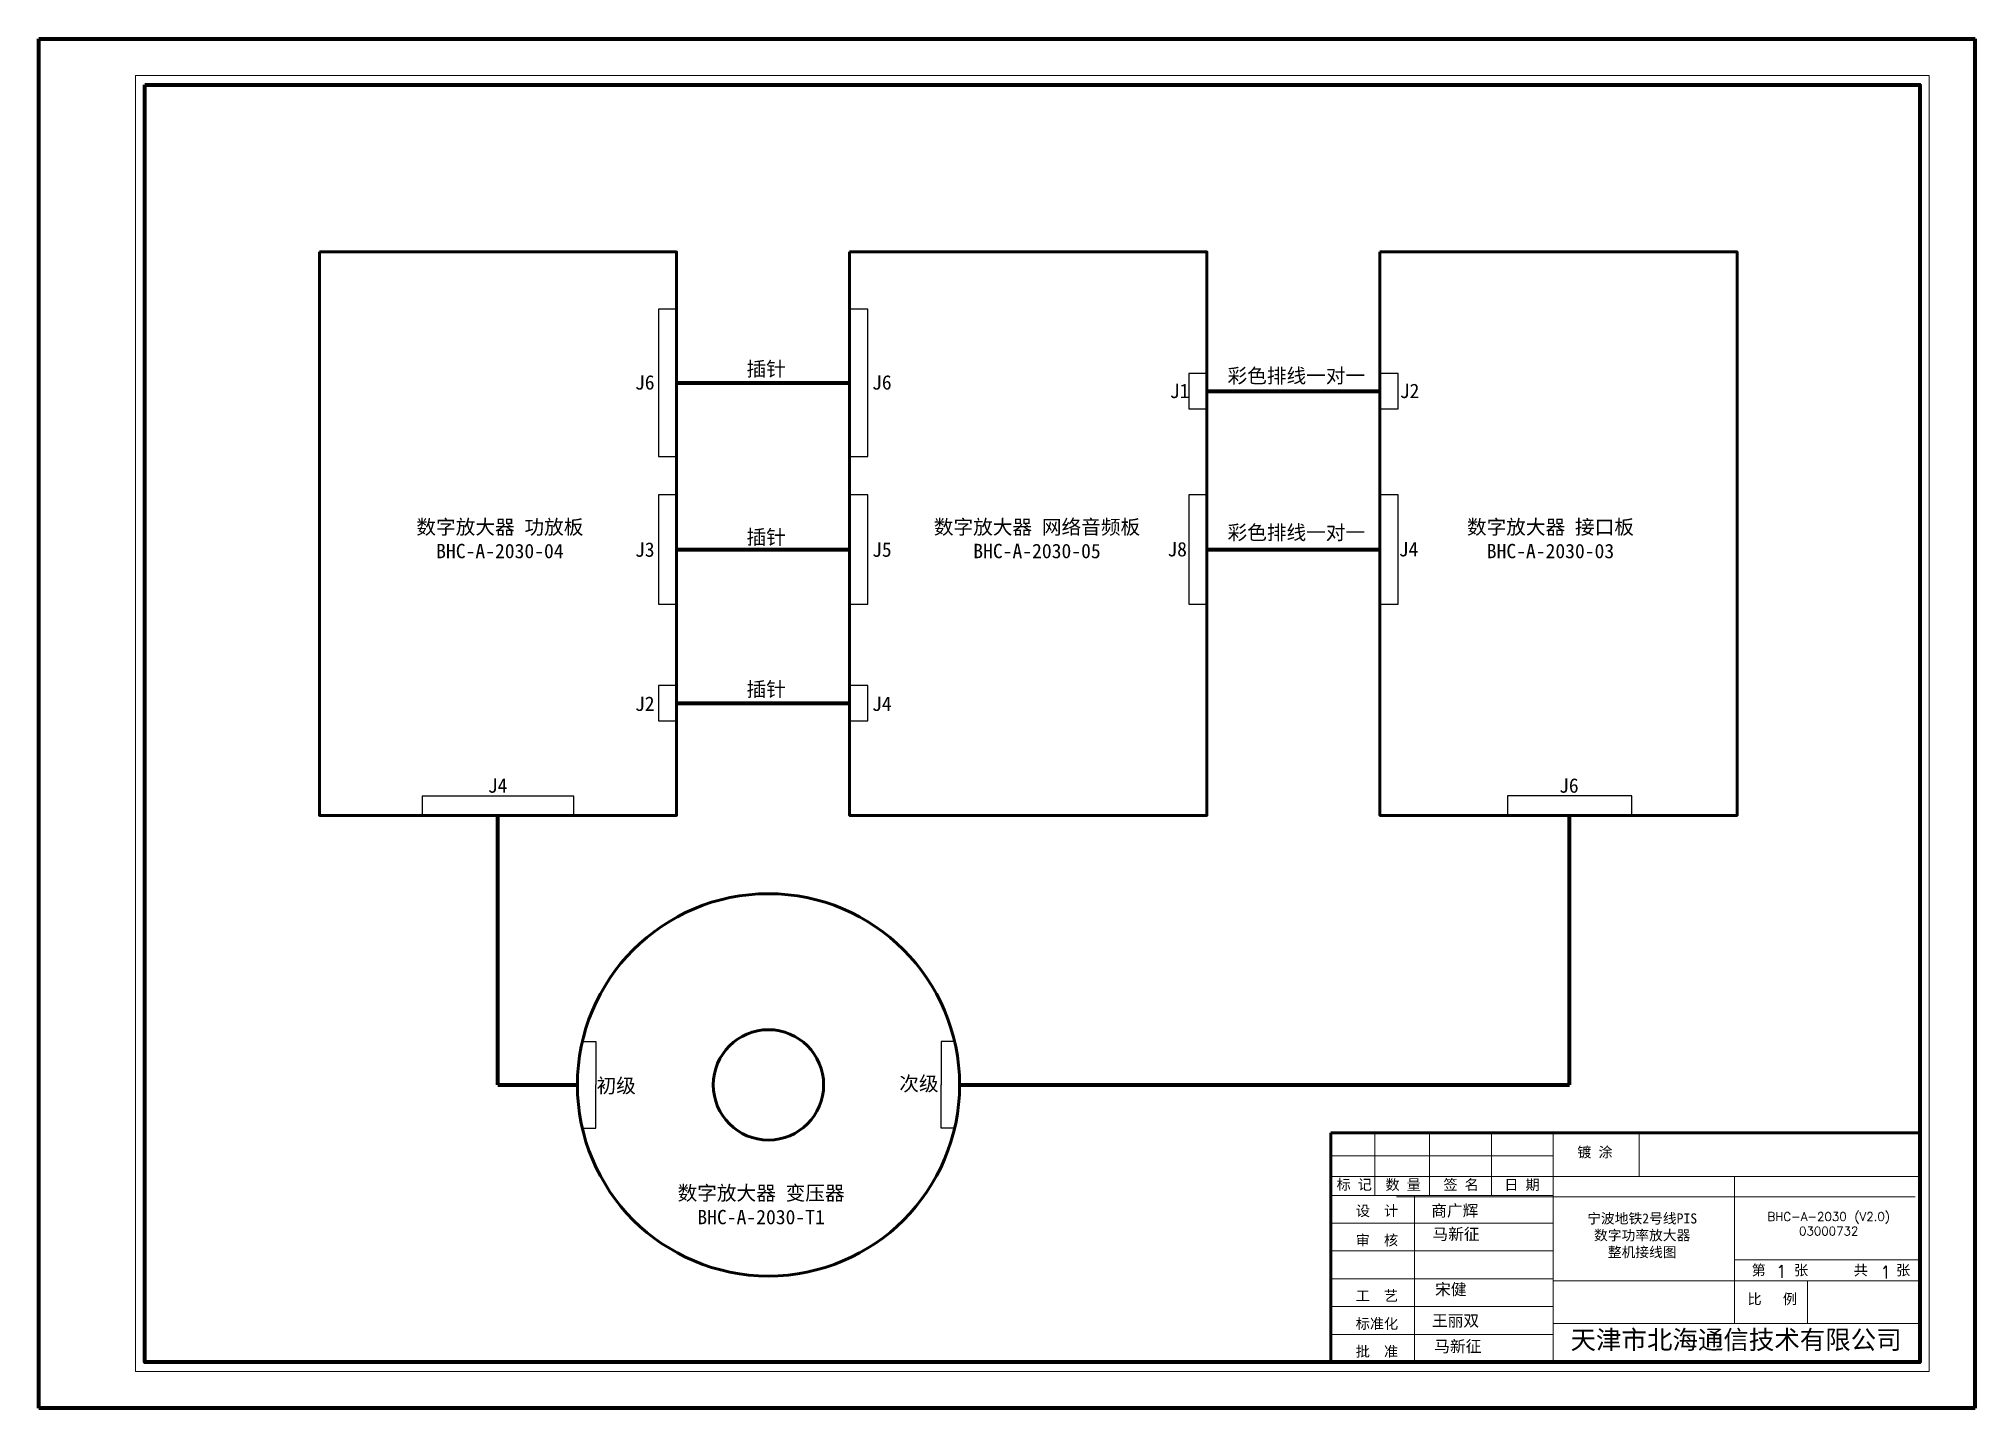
# Model space of a CAD drawing. Header units: millimetres. Extents: x 21690 to 44385, y 2905 to 6411.
# Drawn here: x 21690 to 22362, y 2905 to 3380 of the extents above; entities outside this region: 2.
import ezdxf

# ---------------------------------------------------------------- set-up
doc = ezdxf.new("R2010")
doc.units = ezdxf.units.MM
doc.layers.add('BOTTOMLAYER', color=5, linetype='Continuous')
doc.layers.add('图层2', color=4, linetype='Continuous', lineweight=15)
doc.styles.get("Standard").update_dxf_attribs({"font": 'txt', "bigfont": 'gbcbig.shx'})

msp = doc.modelspace()

# ---------------------------------------------------------------- linework, layer by layer
at = {"color": 7, "linetype": 'ByBlock', "lineweight": 100, "ltscale": 0.4}
for p, q in [((21690.03, 3380.24), (22362.03, 3380.24)), ((21690.03, 2905.04), (21690.03, 3380.24)), ((22362.03, 2905.04), (22362.03, 3380.24)), ((22342.83, 3348.46), (22342.83, 2921.04)), ((22362.03, 2905.04), (21690.03, 2905.04))]:
    msp.add_line(p, q, dxfattribs=at)
at = {"lineweight": 100}
for p, q in [((21911.38, 3260.87), (21971.42, 3260.87)), ((22095.39, 3257.92), (22155.43, 3257.92)), ((21911.38, 3202.99), (21971.42, 3202.99)), ((22095.39, 3202.99), (22155.43, 3202.99)), ((21911.38, 3149.72), (21971.42, 3149.72)), ((21849.4, 3017.25), (21849.4, 3110.74)), ((22221.26, 3017.25), (22221.26, 3110.74)), ((21849.4, 3017.25), (21876.94, 3017.25)), ((22009.58, 3017.25), (22221.26, 3017.25))]:
    msp.add_line(p, q, dxfattribs=at)
at = {"color": 7, "lineweight": 50}
for p, q in [((22138.35, 3000.6), (22342.83, 3000.6)), ((22138.35, 3000.6), (22138.35, 2921.04)), ((22138.67, 3000.6), (22342.83, 3000.6))]:
    msp.add_line(p, q, dxfattribs=at)
at = {"color": 7, "lineweight": 13}
for p, q in [((22153.7, 3000.6), (22153.7, 2978.89)), ((22172.67, 3000.6), (22172.67, 2978.89)), ((22194.2, 3000.6), (22194.2, 2978.89)), ((22215.54, 3000.6), (22215.54, 2921.04)), ((22215.54, 3000.6), (22215.54, 2921.04)), ((22245.38, 3000.6), (22245.38, 2985.41)), ((22138.35, 2992.64), (22215.54, 2992.64)), ((22138.35, 2985.41), (22342.83, 2985.41)), ((22278.43, 2985.41), (22278.43, 2934.49)), ((22138.35, 2978.89), (22215.54, 2978.89)), ((22138.35, 2978.89), (22215.54, 2978.89)), ((22167.47, 2978.89), (22167.47, 2921.04)), ((22138.35, 2969.28), (22215.53, 2969.28)), ((22138.35, 2959.63), (22215.53, 2959.63)), ((22278.43, 2956.57), (22342.83, 2956.57)), ((22138.35, 2949.98), (22215.53, 2949.98)), ((22215.54, 2949.2), (22342.83, 2949.2)), ((22303.82, 2949.12), (22303.82, 2934.49)), ((22138.35, 2940.33), (22215.53, 2940.33)), ((22138.35, 2930.69), (22215.53, 2930.69)), ((22215.54, 2934.49), (22342.83, 2934.49))]:
    msp.add_line(p, q, dxfattribs=at)
at = {"color": 0, "lineweight": 13}
msp.add_line((22161.17, 2978.44), (22341.17, 2978.44), dxfattribs=at)
at = {"const_width": 0.5}
msp.add_lwpolyline([(44384.8, 6174.29), (44384.8, 6174.29), (44384.8, 6240.21), (44381.31, 6243.91)], dxfattribs=at)
at = {"color": 7, "linetype": 'ByBlock', "lineweight": 13, "ltscale": 0.4}
msp.add_lwpolyline([(21723.63, 3367.44), (22346.03, 3367.44), (22346.03, 2917.84), (21723.63, 2917.84)], close=True, dxfattribs=at)
at = {"color": 7, "linetype": 'ByBlock', "lineweight": 100, "ltscale": 0.4}
msp.add_lwpolyline([(21726.83, 3364.24), (22342.83, 3364.24), (22342.83, 2921.04), (21726.83, 2921.04)], close=True, dxfattribs=at)
at = {"lineweight": 50}
for points in [[(21787.41, 3306.24), (21911.38, 3306.24), (21911.38, 3110.74), (21787.41, 3110.74)], [(21971.42, 3306.24), (22095.39, 3306.24), (22095.39, 3110.74), (21971.42, 3110.74)], [(22155.43, 3306.24), (22279.4, 3306.24), (22279.4, 3110.74), (22155.43, 3110.74)]]:
    msp.add_lwpolyline(points, close=True, dxfattribs=at)
for points in [[(21911.38, 3286.41), (21905.09, 3286.41), (21905.09, 3235.32), (21911.38, 3235.32)], [(21977.71, 3286.41), (21971.42, 3286.41), (21971.42, 3235.32), (21977.71, 3235.32)], [(22095.39, 3264.03), (22089.1, 3264.03), (22089.1, 3251.81), (22095.39, 3251.81)], [(22161.72, 3264.03), (22155.43, 3264.03), (22155.43, 3251.81), (22161.72, 3251.81)], [(21911.38, 3221.95), (21905.09, 3221.95), (21905.09, 3184.02), (21911.38, 3184.02)], [(21977.71, 3221.95), (21971.42, 3221.95), (21971.42, 3184.02), (21977.71, 3184.02)], [(22095.39, 3221.95), (22089.1, 3221.95), (22089.1, 3184.02), (22095.39, 3184.02)], [(22161.72, 3221.95), (22155.43, 3221.95), (22155.43, 3184.02), (22161.72, 3184.02)], [(21911.38, 3155.83), (21905.09, 3155.83), (21905.09, 3143.61), (21911.38, 3143.61)], [(21977.71, 3155.83), (21971.42, 3155.83), (21971.42, 3143.61), (21977.71, 3143.61)], [(21823.06, 3110.74), (21875.74, 3110.74), (21875.74, 3117.4), (21823.06, 3117.4)], [(22199.68, 3110.74), (22242.84, 3110.74), (22242.84, 3117.5), (22199.68, 3117.5)]]:
    msp.add_lwpolyline(points, close=True)
for points in [[(21878.66, 3032.25), (21883.3, 3032.25), (21883.3, 3017.25), (21883.3, 3017.25)], [(22007.86, 3032.25), (22003.22, 3032.25), (22003.22, 3017.25), (22003.22, 3017.25)], [(21878.66, 3002.25), (21883.3, 3002.25), (21883.3, 3017.25), (21883.3, 3017.25)], [(22007.86, 3002.25), (22003.22, 3002.25), (22003.22, 3017.25), (22003.22, 3017.25)]]:
    msp.add_lwpolyline(points)
for radius in [66.32, 19.15]:
    msp.add_circle((21943.26, 3017.25), radius, dxfattribs=at)
at = {"layer": 'BOTTOMLAYER'}
msp.add_circle((43740.15, 6409.93), 1.21, dxfattribs=at)

# ---------------------------------------------------------------- texts
at = {"color": 7, "attachment_point": 1}
for s, insert, char_height, width in [('{\\fSimSun|b0|i0|c134|p2;镀 涂}', (22223.92, 2995.7), 3.6, 25.743), ('{\\fSimSun|b0|i0|c134|p2;标 记}', (22140.4, 2984.48), 3.6, 15.535), ('{\\fSimSun|b0|i0|c134|p2;数 量}', (22157.37, 2984.41), 3.6, 15.535), ('{\\fSimSun|b0|i0|c134|p2;签 名}', (22177.47, 2984.41), 3.6, 15.535), ('{\\fSimSun|b0|i0|c134|p2;日 期}', (22198.6, 2984.41), 3.6, 15.535), ('{\\fSimSun|b0|i0|c134|p2;设  计}', (22147.09, 2975.35), 3.6, 25.743), ('{\\fSimSun|b0|i0|c134|p2;审  核}', (22147.04, 2965.15), 3.6, 25.743), ('{\\fSimSun|b0|i0|c134|p2;第    张}', (22284.43, 2954.77), 3.6, 25.743), ('{\\fSimSun|b0|i0|c134|p2;共    张}', (22319.85, 2954.77), 3.6, 30.138), ('{\\fSimSun|b0|i0|c134|p2;工  艺}', (22147.04, 2945.85), 3.6, 25.743), ('{\\fSimSun|b0|i0|c134|p2;比   例}', (22283.01, 2944.77), 3.6, 25.743), ('{\\fSimSun|b0|i0|c134|p2;标准化}', (22147.04, 2936.2), 3.6, 25.743), ('{\\fFangSong_GB2312|b0|i0|c134|p49;天津市北海通信技术有限公司}', (22221.59, 2932.05), 6.48, 130.7353), ('{\\fSimSun|b0|i0|c134|p2;批  准}', (22147.04, 2926.56), 3.6, 25.743)]:
    msp.add_mtext(s, dxfattribs=dict(at, insert=insert, char_height=char_height, width=width))
at = {"char_height": 4, "attachment_point": 1}
for s, width, insert in [('{\\fSimSun|b0|i0|c134|p2;商广辉}', 37.9332, (22173.24, 2975.62)), ('{\\fSimSun|b0|i0|c134|p2;马新征}', 25.7102, (22173.66, 2967.48)), ('{\\fSimSun|b0|i0|c134|p2;宋健}', 30.8776, (22174.58, 2948.31)), ('{\\fSimSun|b0|i0|c134|p2;王丽双}', 30.9013, (22173.5, 2937.43)), ('{\\fSimSun|b0|i0|c134|p2;马新征}', 31.2975, (22174.3, 2928.53))]:
    msp.add_mtext_dynamic_manual_height_columns(s, width=width, gutter_width=20, heights=[0], dxfattribs=dict(at, insert=insert))
at = {"color": 7, "char_height": 4.32, "attachment_point": 1}
for insert in [(22292.9, 2954.67), (22329.04, 2954.41)]:
    msp.add_mtext('1', dxfattribs=dict(at, insert=insert))
at = {"layer": '图层2', "color": 0, "linetype": 'ByBlock', "ltscale": 0.4, "attachment_point": 5}
for s, insert, char_height, width in [('{\\fFangSong|b0|i0|c134|p49;插针}', (21942.47, 3265.38), 5, 72.5044), ('{\\fFangSong|b0|i0|c134|p49;\\P彩色排线一对一}', (22126.43, 3267.19), 5, 72.5044), ('{\\fFangSong|b0|i0|c134|p49;J6}', (21900.34, 3260.96), 5, 72.5044), ('{\\fFangSong|b0|i0|c134|p49;J6}', (21982.6, 3260.96), 5, 72.5044), ('{\\fFangSong|b0|i0|c134|p49;J1}', (22085.93, 3258.01), 5, 72.5044), ('{\\fFangSong|b0|i0|c134|p49;J2}', (22165.73, 3258.01), 5, 72.5044), ('{\\fFangSong|b0|i0|c134|p49;\\P数字放大器 功放板\\PBHC-A-2030-04}', (21850.06, 3210.77), 5, 72.5044), ('{\\fFangSong|b0|i0|c134|p49;\\P数字放大器 网络音频板\\PBHC-A-2030-05}', (22036.44, 3210.78), 5, 83.0091), ('{\\fFangSong|b0|i0|c134|p49;\\P彩色排线一对一}', (22126.43, 3212.81), 5, 72.5044), ('{\\fFangSong|b0|i0|c134|p49;\\P数字放大器 接口板\\PBHC-A-2030-03}', (22214.62, 3210.77), 5, 72.5044), ('{\\fFangSong|b0|i0|c134|p49;J3}', (21900.34, 3202.94), 5, 72.5044), ('{\\fFangSong|b0|i0|c134|p49;插针}', (21942.47, 3207.03), 5, 72.5044), ('{\\fFangSong|b0|i0|c134|p49;J5}', (21982.6, 3202.94), 5, 72.5044), ('{\\fFangSong|b0|i0|c134|p49;J8}', (22085.07, 3203.08), 5, 72.5044), ('{\\fFangSong|b0|i0|c134|p49;J4}', (22165.36, 3203.08), 5, 72.5044), ('{\\fFangSong|b0|i0|c134|p49;J2}', (21900.34, 3149.46), 5, 72.5044), ('{\\fFangSong|b0|i0|c134|p49;插针}', (21942.47, 3154.25), 5, 72.5044), ('{\\fFangSong|b0|i0|c134|p49;J4}', (21982.6, 3149.46), 5, 72.5044), ('{\\fFangSong|b0|i0|c134|p49;J4}', (21849.26, 3121.08), 5, 72.5044), ('{\\fFangSong|b0|i0|c134|p49;J6}', (22221, 3121.08), 5, 72.5044), ('{\\fFangSong|b0|i0|c134|p49;\\P初级}', (21890.42, 3020.86), 5, 72.5044), ('{\\fFangSong|b0|i0|c134|p49;\\P次级}', (21995.47, 3021.55), 5, 72.5044), ('{\\fFangSong|b0|i0|c134|p49;\\P数字放大器 变压器\\PBHC-A-2030-T1}', (21940.7, 2979.68), 5, 72.5044), ('{\\fFangSong|b0|i0|c134|p49;宁波地铁2号线PIS\\P数字功率放大器\\P整机接线图}', (22246.44, 2964.87), 3.5, 60), ('BHC-A-2030 (V2.0)\\P03000732', (22311.17, 2969.04), 3, 60)]:
    msp.add_mtext(s, dxfattribs=dict(at, insert=insert, char_height=char_height, width=width))

doc.saveas('drawing.dxf')
